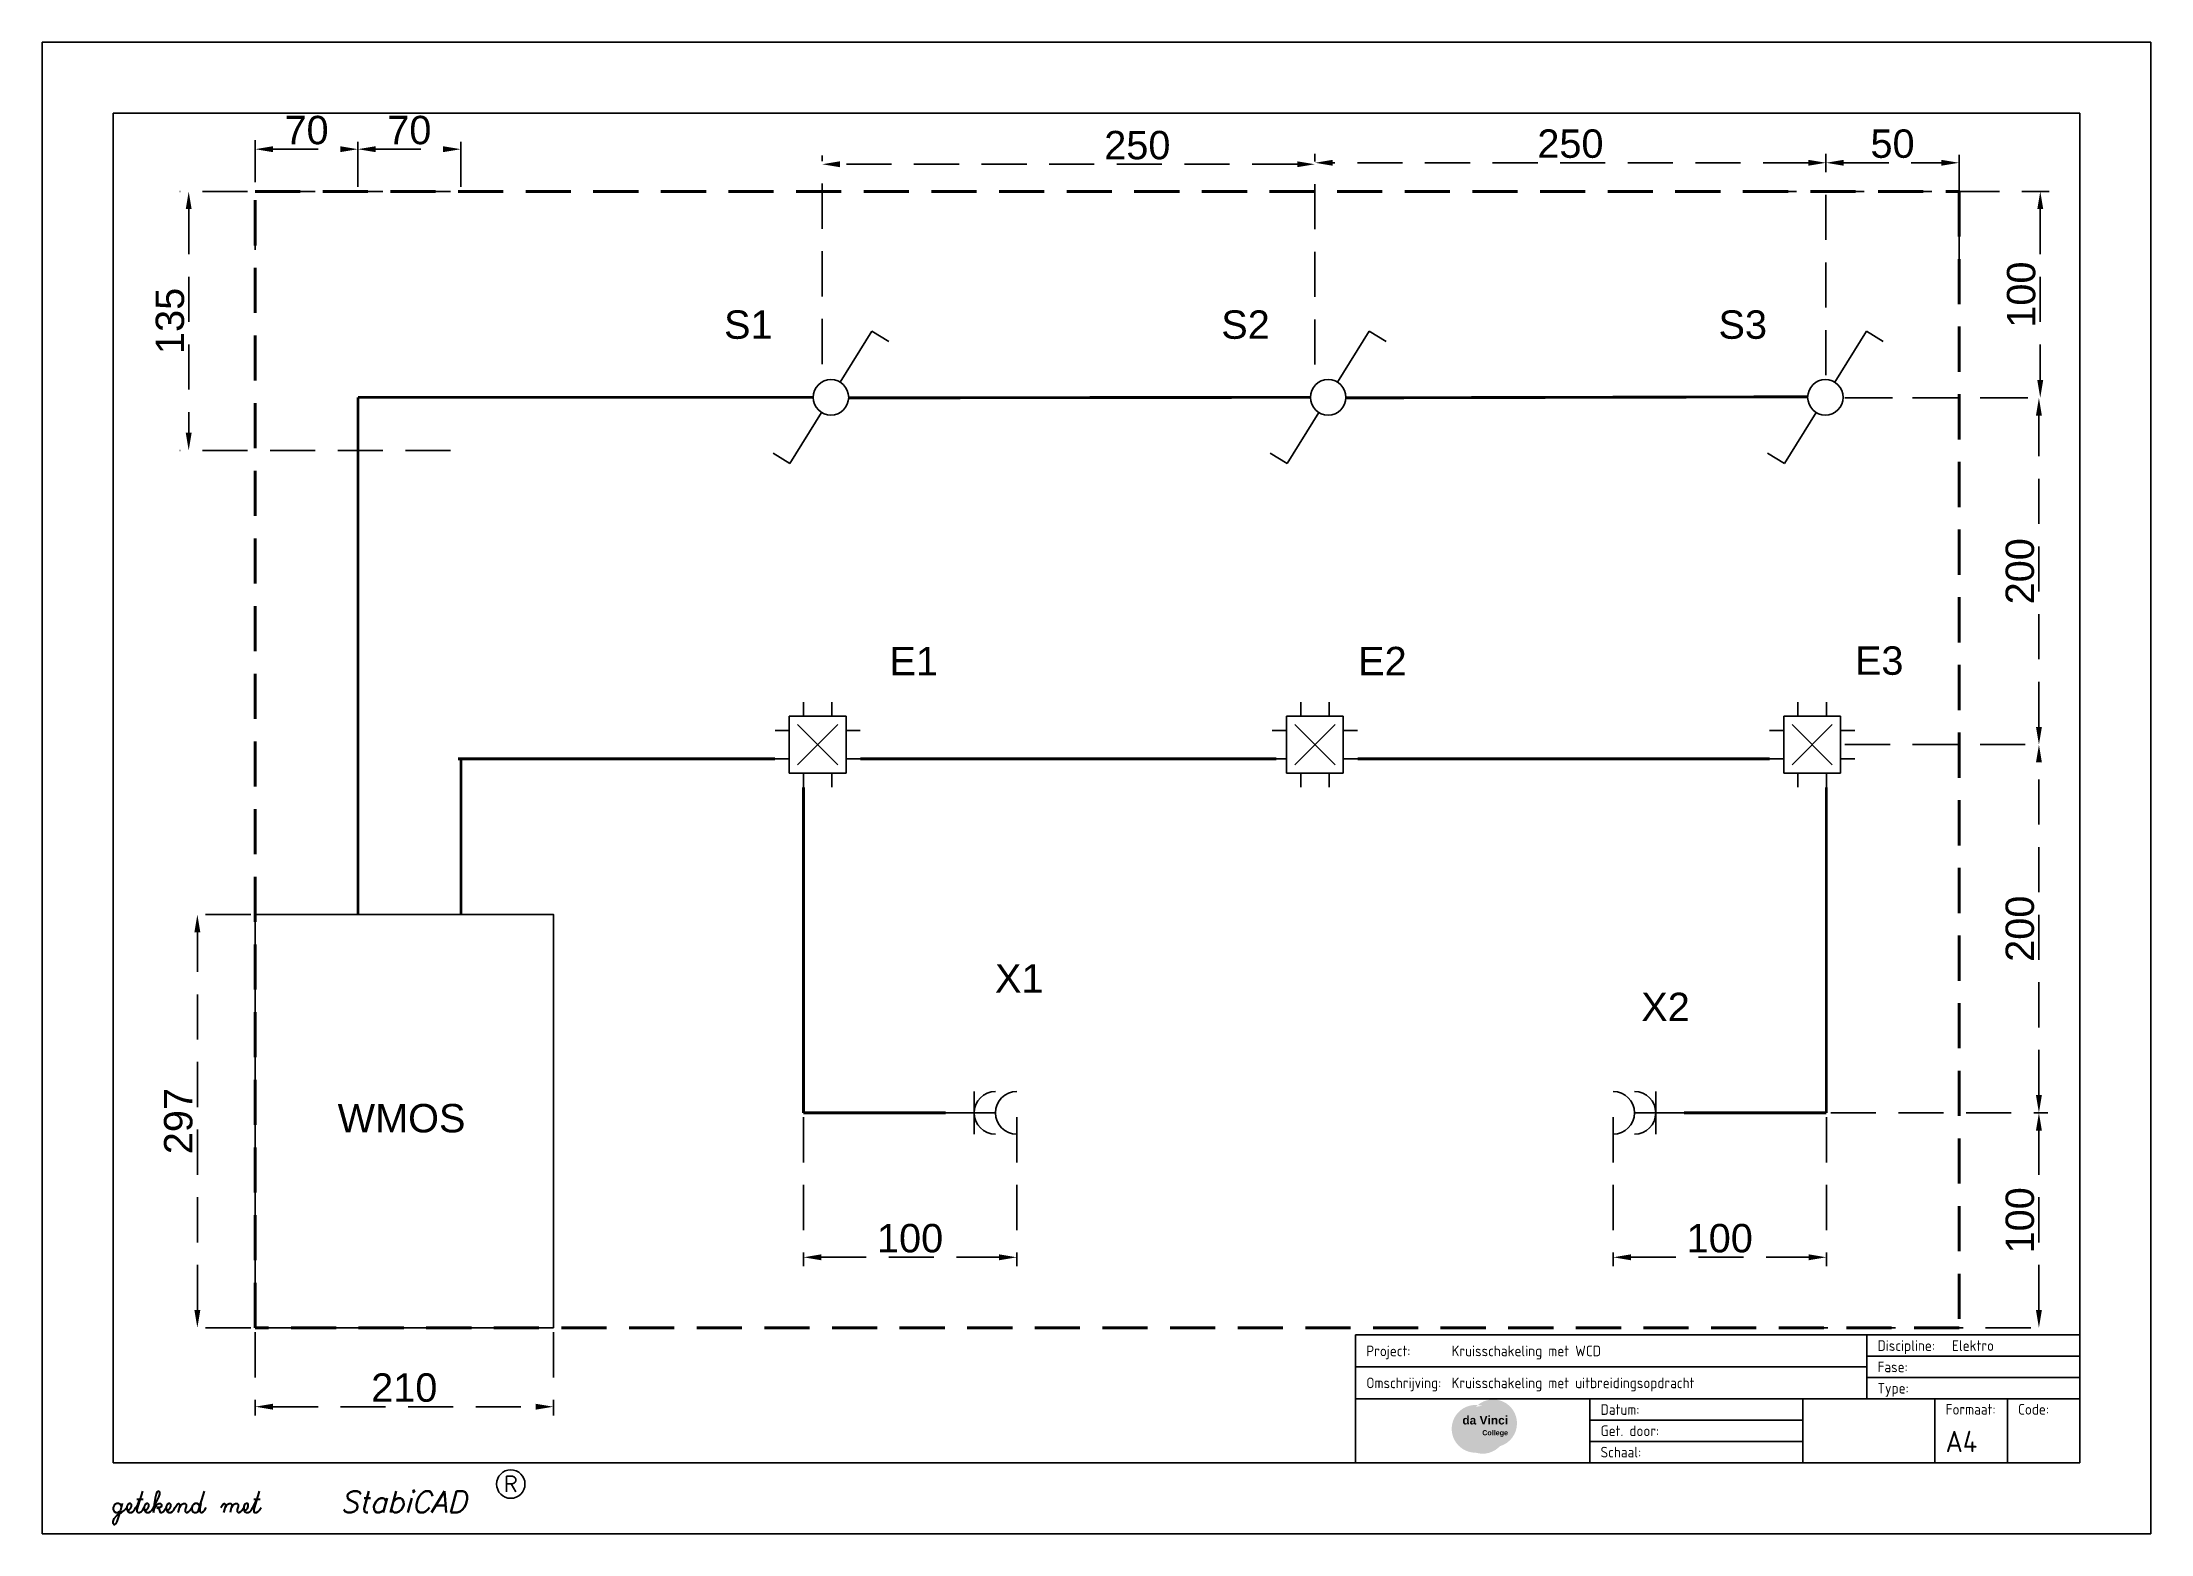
# Model space of a CAD drawing. Header units: millimetres. Extents: x 0 to 1485, y 80 to 1130.
import ezdxf
from ezdxf.enums import TextEntityAlignment as Align

# ---------------------------------------------------------------- set-up
doc = ezdxf.new("R2010")
doc.units = ezdxf.units.MM
doc.header["$LTSCALE"] = 5
doc.linetypes.add('HIDDEN', pattern=[9.524999999999999, 6.35, -3.175])
for name, color, linetype in [('00KAD025', 2, 'Continuous'), ('00KAD070', 5, 'Continuous'), ('BL$2----', 7, 'Continuous'), ('EL6132--', 3, 'Continuous'), ('EL6311--', 3, 'Continuous'), ('maatvoering', 1, 'Continuous')]:
    doc.layers.add(name, color=color, linetype=linetype)
doc.styles.add('ROMANS', font='romans', dxfattribs={"oblique": 15})
doc.styles.add('SCRIPTS', font='scripts')
doc.styles.add('STABICAD-018', font='ISOCP.SHX', dxfattribs={"height": 9})
doc.styles.add('STABICAD-025', font='ISOCP.SHX', dxfattribs={"height": 12.5})
doc.styles.add('STABICAD-050', font='ISOCP.SHX', dxfattribs={"height": 25})
doc.styles.get("Standard").update_dxf_attribs({"font": '', "height": 20})
doc.styles.get('Standard').set_extended_font_data('@Arial Unicode MS')
doc.dimstyles.new('ISO-25', dxfattribs={"dimtxt": 2.5, "dimasz": 2.5, "dimexe": 1.25, "dimexo": 0.625, "dimtad": 1, "dimtxsty": 'Standard', "dimcen": 2.5, "dimadec": 0, "dimazin": 0, "dimtfac": 1, "dimtmove": 0, "dimatfit": 3, "dimfxl": 1, "dimarcsym": 0})

# ---------------------------------------------------------------- blocks, each defined once
blk = doc.blocks.new('A4-LANDSCAPE')
at = {"layer": '00KAD025', "linetype": 'Continuous'}
for p, q in [((297, 210), (0, 210)), ((0, 210), (0, 0)), ((297, 0), (297, 210)), ((0, 0), (297, 0))]:
    blk.add_line(p, q, dxfattribs=at)
blk.add_circle((66, 7), 2, dxfattribs=at)
at = {"layer": '00KAD070', "linetype": 'Continuous'}
for p, q in [((287, 200), (10, 200)), ((10, 200), (10, 10)), ((287, 10), (287, 200)), ((10, 10), (287, 10))]:
    blk.add_line(p, q, dxfattribs=at)
at = {"layer": '00KAD025', "linetype": 'Continuous', "style": 'SCRIPTS'}
blk.add_text('getekend met', height=3, dxfattribs=at).set_placement((10, 3))
at = {"layer": '00KAD025', "linetype": 'Continuous', "style": 'ROMANS', "oblique": 15}
blk.add_text('StabiCAD', height=3, dxfattribs=at).set_placement((42, 3))
at = {"layer": '00KAD025', "linetype": 'Continuous', "style": 'ROMANS'}
blk.add_text('R', height=2.2, dxfattribs=at).set_placement((66, 7), align=Align.MIDDLE)
blk = doc.blocks.new('onderhoek DV')
at = {"true_color": 0x54abd9}
h = blk.add_hatch(color=143, dxfattribs=at)
h.dxf.hatch_style = 1
h.paths.add_polyline_path([(-151.3345811836739, 23.53971221290519, -0.04906995834158112), (-150.2576866518777, 23.33314708229553, -0.417155314469395), (-144.6015010388107, 17.73342894859591, -0.191277116446023), (-146.1269320965555, 13.89182929027532, 0.3318472664857578), (-142.1236830545405, 19.25936004269527, 0.6379964527459867)])
at = {"true_color": 0x139b48}
h = blk.add_hatch(color=114, dxfattribs=at)
h.dxf.hatch_style = 1
h.paths.add_polyline_path([(-151.7982519967958, 23.10095970101586, -0.02852107775384092), (-151.3345811836739, 23.53971221290519, 0.4412602016388024), (-157.4460010742352, 17.96311381463959, 0.4171553144693948), (-151.7898154611682, 12.36339568093998, -0.3322834365794787), (-155.8015010388107, 17.73342894859591, -0.3318472664857578)])
at = {"true_color": 0x52ad89}
h = blk.add_hatch(color=125, dxfattribs=at)
h.dxf.hatch_style = 1
h.paths.add_polyline_path([(-153.3236830545405, 19.25936004269527, -0.191277116446023), (-151.7982519967958, 23.10095970101587, 0.3318472664857578), (-155.8015010388107, 17.73342894859591, 0.3322834365794787), (-151.7898154611682, 12.36339568093998, 0.1744202919634585), (-148.2351029451017, 13.68276164442968, -0.3876744794075879)])
h.paths.add_polyline_path([(-151.7982519967958, 23.10095970101587, -0.02852107775384065), (-151.3345811836739, 23.53971221290519, 0.4412602016388024), (-157.4460010742352, 17.96311381463959, 0.4171553144693954), (-151.7898154611681, 12.36339568093998, -0.332283436579479), (-155.8015010388107, 17.73342894859591, -0.3318472664857581)])
at = {"true_color": 0x358d7d}
h = blk.add_hatch(color=137, dxfattribs=at)
h.dxf.hatch_style = 1
h.paths.add_polyline_path([(-150.2576866518777, 23.33314708229553, 0.0698917260391256), (-151.7982519967958, 23.10095970101587, 0.191277116446023), (-153.3236830545405, 19.25936004269527, 0.3876744794075879), (-148.2351029451017, 13.68276164442968, 0.2210038652080961), (-146.2460010742352, 17.96311381463959, 0.3322834365794787)])
at = {"true_color": 0x7aafdf}
h = blk.add_hatch(color=143, dxfattribs=at)
h.dxf.hatch_style = 1
h.paths.add_polyline_path([(-144.6015010388107, 17.73342894859591, 0.4171553144693948), (-150.2576866518777, 23.33314708229553, -0.3322834365794787), (-146.2460010742352, 17.96311381463959, -0.2210038652080961), (-148.2351029451017, 13.68276164442968, 0.09543787279217289), (-146.1269320965555, 13.89182929027532, 0.191277116446023)])
h.paths.add_polyline_path([(-146.1269320965555, 13.89182929027532, -0.09543787279217282), (-148.2351029451017, 13.68276164442968, -0.1744202919634582), (-151.7898154611682, 12.36339568093998, 0.282794910228772)])
at = {"color": 7, "linetype": 'Continuous'}
for p, q in [((-180, 40), (-10, 40)), ((-180, 40), (-180, 10)), ((-60.00000000000011, 40), (-60.00000000000011, 25)), ((-60.00000000000011, 35), (-10, 35)), ((-60.00000000000011, 30), (-10, 30)), ((-180, 25), (-10, 25)), ((-125, 25), (-125, 10)), ((-125.0000000000002, 20), (-75.00000000000011, 20)), ((-125.0000000000002, 15), (-75.00000000000011, 15))]:
    blk.add_line(p, q, dxfattribs=at)
for p, q in [((-60.00000000000011, 32.5), (-180, 32.5)), ((-75.00000000000011, 25), (-75.00000000000011, 10)), ((-44, 25), (-44, 10)), ((-27, 25), (-27, 10))]:
    blk.add_line(p, q)
at = {"linetype": 'Continuous', "style": 'STABICAD-025'}
for s, p in [('Project:', (-177.5, 36.25)), ('Discipline:', (-57.50000000000011, 37.5)), ('Omschrijving:', (-177.5, 28.75)), ('Fase:', (-57.50000000000011, 32.5)), ('Type:', (-57.50000000000011, 27.5)), ('Datum:', (-122.5000000000002, 22.5)), ('Formaat:', (-41.5, 22.54999999999998)), ('Code:', (-24.5, 22.54999999999998)), ('Get. door:', (-122.5000000000002, 17.5)), ('Schaal:', (-122.5000000000002, 12.5))]:
    blk.add_text(s, height=2.5, dxfattribs=at).set_placement(p, align=Align.MIDDLE_LEFT)
at = {"insert": (-154.9409913103014, 20.98866880339768), "char_height": 2, "attachment_point": 1}
blk.add_mtext_dynamic_manual_height_columns('{\\fArial|b1|i0|c0|p34;da Vinci\\P      \\H0.6x;College}', width=13.57060587369342, gutter_width=10, heights=[0], dxfattribs=at)
at = {"linetype": 'Continuous'}
for tag, height, style, p in [('PR_DESCRIPTION', 2.5, 'STABICAD-025', (-157.5, 36.25)), ('DW_DISCIPLINE', 2.5, 'STABICAD-025', (-40, 37.50000000000001)), ('DW_DESCRIPTION', 2.5, 'STABICAD-025', (-157.5, 28.75)), ('DW_PHASE', 2.5, 'STABICAD-025', (-40, 32.50000000000002)), ('DW_TYPE', 2.5, 'STABICAD-025', (-40, 27.50000000000002)), ('DW_PAPERSIZE', 5, 'STABICAD-050', (-41.5, 15)), ('MOD_CODE_', 5, 'STABICAD-050', (-24.5, 15)), ('DW_SCALE', 2.5, 'STABICAD-025', (-105.0000000000001, 12.50000000000002))]:
    blk.add_attdef(tag, text='', height=height, dxfattribs=dict(at, style=style)).set_placement(p, align=Align.MIDDLE_LEFT)
at = {"linetype": 'Continuous', "style": 'STABICAD-025'}
blk.add_attdef('DW_NAME', text='', height=2.5, dxfattribs=at).set_placement((-12.5, 3.75), align=Align.RIGHT)
blk = doc.blocks.new('1116A2')
at = {"color": 0, "linetype": 'Continuous'}
for p, q in [((-1, 2), (-1, 3)), ((1, 2), (1, 3)), ((-2, 2), (-2, -2)), ((2, 2), (-2, 2)), ((2, -2), (2, 2)), ((-2, 1), (-3, 1)), ((2, 1), (3, 1)), ((-3, -1), (-2, -1)), ((2, -1), (3, -1)), ((-2, -2), (2, -2)), ((-1, -2), (-1, -3)), ((1, -2), (1, -3))]:
    blk.add_line(p, q, dxfattribs=at)
at = {"color": 0, "linetype": 'Continuous', "style": 'STABICAD-018'}
blk.add_attdef('ARTICLECODE', text='', height=1.8, dxfattribs=at).set_placement((0, 0), align=Align.MIDDLE)
blk = doc.blocks.new('*D27')
at = {"layer": 'Defpoints', "color": 0, "linetype": 'HIDDEN', "transparency": 16777216}
for p in [(896.3253412524025, 1045.114969985108), (896.3253412524025, 899.9131436422114), (1256.200016690216, 892.4941083175587)]:
    blk.add_point(p, dxfattribs=at)
at = {"layer": 'maatvoering', "color": 0, "linetype": 'HIDDEN', "lineweight": -2, "transparency": 16777216}
for p, q in [((896.3253412524025, 903.0381436422114), (896.3253412524025, 1051.364969985108)), ((1243.700016690216, 1045.114969985108), (908.8253412524025, 1045.114969985108)), ((1256.200016690216, 895.6191083175587), (1256.200016690216, 1051.364969985108))]:
    blk.add_line(p, q, dxfattribs=at)
at = {"layer": 'maatvoering', "color": 0, "linetype": 'HIDDEN', "transparency": 16777216}
for points in [[(908.8253412524025, 1047.198303318442), (908.8253412524025, 1043.031636651775), (896.3253412524025, 1045.114969985108)], [(1243.700016690216, 1047.198303318442), (1243.700016690216, 1043.031636651775), (1256.200016690216, 1045.114969985108)]]:
    blk.add_solid(points, dxfattribs=at)
at = {"layer": 'maatvoering', "color": 0, "linetype": 'HIDDEN', "transparency": 16777216, "insert": (1076.262678971309, 1058.458251021943), "char_height": 20, "attachment_point": 5}
blk.add_mtext('250', dxfattribs=at)
blk = doc.blocks.new('*D28')
at = {"layer": 'Defpoints', "color": 0, "linetype": 'HIDDEN', "transparency": 16777216}
for p in [(222.3729686428105, 1054.676565022374), (222.3729686428105, 1025.000000000001), (149.9999999999999, 980.7528855445335)]:
    blk.add_point(p, dxfattribs=at)
at = {"layer": 'maatvoering', "color": 0, "linetype": 'HIDDEN', "lineweight": -2, "transparency": 16777216}
for p, q in [((149.9999999999999, 983.8778855445335), (149.9999999999999, 1060.926565022374)), ((162.4999999999999, 1054.676565022374), (209.8729686428105, 1054.676565022374)), ((222.3729686428105, 1028.125000000001), (222.3729686428105, 1060.926565022374))]:
    blk.add_line(p, q, dxfattribs=at)
at = {"layer": 'maatvoering', "color": 0, "linetype": 'HIDDEN', "transparency": 16777216}
for points in [[(162.4999999999999, 1056.759898355707), (162.4999999999999, 1052.59323168904), (149.9999999999999, 1054.676565022374)], [(209.8729686428105, 1056.759898355707), (209.8729686428105, 1052.59323168904), (222.3729686428105, 1054.676565022374)]]:
    blk.add_solid(points, dxfattribs=at)
at = {"layer": 'maatvoering', "color": 0, "linetype": 'HIDDEN', "transparency": 16777216, "insert": (186.1864843214052, 1068.019846059208), "char_height": 20, "attachment_point": 5}
blk.add_mtext('70', dxfattribs=at)
blk = doc.blocks.new('111406')
at = {"color": 0, "linetype": 'Continuous'}
for p, q in [((0.625, 3.332531754730553), (2.742413778650757, 7)), ((2.742413778650757, 7), (3.954849343948922, 6.299999999999955)), ((-0.625, 1.167468245269447), (-2.742413778650757, -2.5)), ((-2.742413778650757, -2.5), (-3.954849343948922, -1.799999999999955))]:
    blk.add_line(p, q, dxfattribs=at)
blk.add_circle((0, 2.25), 1.25, dxfattribs=at)
at = {"color": 0, "linetype": 'Continuous', "style": 'STABICAD-018'}
for tag, p in [('SWITCHCODE', (3.415989092705274, 9)), ('ARTICLECODE', (0, 0))]:
    blk.add_attdef(tag, text='', height=1.8, dxfattribs=at).set_placement(p, align=Align.MIDDLE)
blk = doc.blocks.new('111304J')
at = {"color": 0, "linetype": 'Continuous'}
for p, q in [((0, 1), (0, 4.5)), ((-1.5, 3), (1.5, 3))]:
    blk.add_line(p, q, dxfattribs=at)
for centre in [(0, 6), (0, 4.5)]:
    blk.add_arc(centre, 1.5, 180, 0, dxfattribs=at)
at = {"color": 0, "linetype": 'Continuous', "style": 'STABICAD-018'}
for tag, p in [('PANEL', (0, 11.5)), ('CIRCUIT', (0, 8.5)), ('SUBCIRCUIT', (4.5, 8.5)), ('SWITCHCODE', (3.5, 5.5)), ('ARTICLECODE', (0, 0))]:
    blk.add_attdef(tag, text='', height=1.8, dxfattribs=at).set_placement(p, align=Align.MIDDLE)
blk = doc.blocks.new('*D30')
at = {"layer": 'Defpoints', "color": 0, "linetype": 'HIDDEN', "transparency": 16777216}
for p in [(1350, 1045.114969985108), (1350, 968.2042368329857), (1256.200016690216, 892.4941083175587)]:
    blk.add_point(p, dxfattribs=at)
at = {"layer": 'maatvoering', "color": 0, "linetype": 'HIDDEN', "lineweight": -2, "transparency": 16777216}
for p, q in [((1256.200016690216, 895.6191083175587), (1256.200016690216, 1051.364969985108)), ((1268.700016690216, 1045.114969985108), (1337.5, 1045.114969985108)), ((1350, 971.3292368329857), (1350, 1051.364969985108))]:
    blk.add_line(p, q, dxfattribs=at)
at = {"layer": 'maatvoering', "color": 0, "linetype": 'HIDDEN', "transparency": 16777216}
for points in [[(1268.700016690216, 1047.198303318442), (1268.700016690216, 1043.031636651775), (1256.200016690216, 1045.114969985108)], [(1337.5, 1047.198303318442), (1337.5, 1043.031636651775), (1350, 1045.114969985108)]]:
    blk.add_solid(points, dxfattribs=at)
at = {"layer": 'maatvoering', "color": 0, "linetype": 'HIDDEN', "transparency": 16777216, "insert": (1303.100008345108, 1058.458251021943), "char_height": 20, "attachment_point": 5}
blk.add_mtext('50', dxfattribs=at)
blk = doc.blocks.new('*D36')
at = {"layer": 'Defpoints', "color": 0, "linetype": 'HIDDEN', "transparency": 16777216}
for p in [(1256.496636199459, 376.329109910795), (1406.200747091064, 376.329109910795), (1222.66026711206, 225.0000000000004)]:
    blk.add_point(p, dxfattribs=at)
at = {"layer": 'maatvoering', "color": 0, "linetype": 'HIDDEN', "lineweight": -2, "transparency": 16777216}
for p, q in [((1259.621636199459, 376.329109910795), (1412.450747091064, 376.329109910795)), ((1406.200747091064, 237.5000000000004), (1406.200747091064, 363.829109910795)), ((1225.78526711206, 225.0000000000004), (1412.450747091064, 225.0000000000004))]:
    blk.add_line(p, q, dxfattribs=at)
at = {"layer": 'maatvoering', "color": 0, "linetype": 'HIDDEN', "transparency": 16777216}
for points in [[(1404.117413757731, 363.829109910795), (1408.284080424397, 363.829109910795), (1406.200747091064, 376.329109910795)], [(1404.117413757731, 237.5000000000004), (1408.284080424397, 237.5000000000004), (1406.200747091064, 225.0000000000004)]]:
    blk.add_solid(points, dxfattribs=at)
at = {"layer": 'maatvoering', "color": 0, "linetype": 'HIDDEN', "transparency": 16777216, "insert": (1392.857466054229, 300.6645549553972), "char_height": 20, "attachment_point": 5, "rotation": 90}
blk.add_mtext('100', dxfattribs=at)
blk = doc.blocks.new('*D37')
at = {"layer": 'Defpoints', "color": 0, "linetype": 'HIDDEN', "transparency": 16777216}
for p in [(109.2824012595053, 516.0000000000007), (149.9999999999997, 516.0000000000007), (149.9999999999996, 225.0000000000007)]:
    blk.add_point(p, dxfattribs=at)
at = {"layer": 'maatvoering', "color": 0, "linetype": 'HIDDEN', "lineweight": -2, "transparency": 16777216}
for p, q in [((146.8749999999997, 516.0000000000007), (103.0324012595053, 516.0000000000007)), ((109.2824012595054, 237.5000000000007), (109.2824012595053, 503.5000000000007)), ((146.8749999999996, 225.0000000000007), (103.0324012595054, 225.0000000000007))]:
    blk.add_line(p, q, dxfattribs=at)
at = {"layer": 'maatvoering', "color": 0, "linetype": 'HIDDEN', "transparency": 16777216}
for points in [[(107.199067926172, 503.5000000000007), (111.3657345928387, 503.5000000000007), (109.2824012595053, 516.0000000000007)], [(107.1990679261721, 237.5000000000007), (111.3657345928387, 237.5000000000007), (109.2824012595054, 225.0000000000007)]]:
    blk.add_solid(points, dxfattribs=at)
at = {"layer": 'maatvoering', "color": 0, "linetype": 'HIDDEN', "transparency": 16777216, "insert": (95.93912022267054, 370.5000000000006), "char_height": 20, "attachment_point": 5, "rotation": 90}
blk.add_mtext('297', dxfattribs=at)
blk = doc.blocks.new('*D41')
at = {"layer": 'Defpoints', "color": 0, "linetype": 'HIDDEN', "transparency": 16777216}
for p in [(1200.595253591932, 1025), (1268.310383754964, 879.6162587471891), (1407.132543029953, 879.6162587471892), (536.1540463053461, 376.3291099107948), (686.3016923078101, 376.3291099107948), (686.3016923078101, 274.6436960316657)]:
    blk.add_point(p, dxfattribs=at)
at = {"layer": 'maatvoering', "color": 0, "linetype": 'HIDDEN', "lineweight": -2, "transparency": 16777216}
for p, q in [((1203.720253591932, 1025), (1413.382543029953, 1025)), ((1407.132543029953, 1012.500000000001), (1407.132543029953, 892.1162587471892)), ((1271.435383754964, 879.6162587471891), (1413.382543029953, 879.6162587471892)), ((536.1540463053461, 373.2041099107948), (536.1540463053461, 268.3936960316657)), ((686.3016923078101, 373.2041099107948), (686.3016923078101, 268.3936960316657)), ((548.6540463053461, 274.6436960316657), (673.8016923078101, 274.6436960316657))]:
    blk.add_line(p, q, dxfattribs=at)
at = {"layer": 'maatvoering', "color": 0, "linetype": 'HIDDEN', "transparency": 16777216}
for points in [[(1405.04920969662, 1012.500000000001), (1409.215876363286, 1012.500000000001), (1407.132543029953, 1025)], [(1405.04920969662, 892.1162587471892), (1409.215876363286, 892.1162587471892), (1407.132543029953, 879.6162587471892)], [(548.6540463053461, 276.7270293649991), (548.6540463053461, 272.5603626983324), (536.1540463053461, 274.6436960316657)], [(673.8016923078101, 276.7270293649991), (673.8016923078101, 272.5603626983324), (686.3016923078101, 274.6436960316657)]]:
    blk.add_solid(points, dxfattribs=at)
at = {"layer": 'maatvoering', "color": 0, "linetype": 'HIDDEN', "transparency": 16777216, "insert": (1393.789261993118, 952.3081293735942), "char_height": 20, "attachment_point": 5, "rotation": 90}
blk.add_mtext('100', dxfattribs=at)
at = {"layer": 'maatvoering', "color": 0, "linetype": 'HIDDEN', "transparency": 16777216, "insert": (611.2278693065781, 287.9869770685007), "char_height": 20, "attachment_point": 5}
blk.add_mtext('100', dxfattribs=at)
blk = doc.blocks.new('111502')
at = {"color": 0, "linetype": 'Continuous'}
for p, q in [((-1.000000000000014, 2), (-1.000000000000014, 3)), ((0.9999999999999858, 2), (0.9999999999999858, 3)), ((-2.000000000000014, 2), (-2.000000000000014, -2)), ((1.999999999999986, 2), (-2.000000000000014, 2)), ((1.999999999999986, -2), (1.999999999999986, 2)), ((-2.000000000000014, 1), (-3.000000000000014, 1)), ((-1.414213562373106, -1.414213562373106), (1.414213562373106, 1.414213562373106)), ((1.414213562373106, -1.414213562373106), (-1.414213562373106, 1.414213562373106)), ((1.999999999999986, 1), (2.999999999999986, 1)), ((-3.000000000000014, -1), (-2.000000000000014, -1)), ((1.999999999999986, -1), (2.999999999999986, -1)), ((-2.000000000000014, -2), (1.999999999999986, -2)), ((-1.000000000000014, -2), (-1.000000000000014, -3)), ((0.9999999999999858, -2), (0.9999999999999858, -3))]:
    blk.add_line(p, q, dxfattribs=at)
at = {"color": 0, "linetype": 'Continuous', "style": 'STABICAD-018'}
for tag, p in [('PANEL', (0, 6.867340786582473)), ('CIRCUIT', (0, 3.867340786582474)), ('SUBCIRCUIT', (4.5, 3.867340786582474)), ('ARTICLECODE', (0, 0)), ('SWITCHCODE', (5.852188317390058, -1))]:
    blk.add_attdef(tag, text='', height=1.8, dxfattribs=at).set_placement(p, align=Align.MIDDLE)
at = {"color": 0, "linetype": 'Continuous', "style": 'STABICAD-018', "flags": 1}
blk.add_attdef('POWERCODE', text='', height=1.8, dxfattribs=at).set_placement((13, 3.867340786582474), align=Align.MIDDLE)
blk = doc.blocks.new('*D38')
at = {"layer": 'Defpoints', "color": 0, "linetype": 'HIDDEN', "transparency": 16777216}
for p in [(549.3044133699856, 1044.073303318442), (549.3044133699856, 900.3338082836191), (896.3253412524025, 899.9131436422114)]:
    blk.add_point(p, dxfattribs=at)
at = {"layer": 'maatvoering', "color": 0, "linetype": 'HIDDEN', "lineweight": -2, "transparency": 16777216}
for p, q in [((549.3044133699856, 903.4588082836191), (549.3044133699856, 1050.323303318442)), ((883.8253412524025, 1044.073303318442), (561.8044133699856, 1044.073303318442)), ((896.3253412524025, 903.0381436422114), (896.3253412524025, 1050.323303318442))]:
    blk.add_line(p, q, dxfattribs=at)
at = {"layer": 'maatvoering', "color": 0, "linetype": 'HIDDEN', "transparency": 16777216}
for points in [[(561.8044133699856, 1046.156636651775), (561.8044133699856, 1041.989969985109), (549.3044133699856, 1044.073303318442)], [(883.8253412524025, 1046.156636651775), (883.8253412524025, 1041.989969985109), (896.3253412524025, 1044.073303318442)]]:
    blk.add_solid(points, dxfattribs=at)
at = {"layer": 'maatvoering', "color": 0, "linetype": 'HIDDEN', "transparency": 16777216, "insert": (771.2584272987378, 1057.416584355277), "char_height": 20, "attachment_point": 5}
blk.add_mtext('250', dxfattribs=at)
blk = doc.blocks.new('*D39')
at = {"layer": 'Defpoints', "color": 0, "linetype": 'HIDDEN', "transparency": 16777216}
for p in [(1266.49663619946, 635.5259406499547), (1406.200747091067, 635.5259406499548), (1256.496636199459, 376.329109910795)]:
    blk.add_point(p, dxfattribs=at)
at = {"layer": 'maatvoering', "color": 0, "linetype": 'HIDDEN', "lineweight": -2, "transparency": 16777216}
for p, q in [((1269.62163619946, 635.5259406499547), (1412.450747091067, 635.5259406499548)), ((1406.200747091067, 388.829109910795), (1406.200747091067, 623.0259406499548)), ((1259.621636199459, 376.329109910795), (1412.450747091067, 376.329109910795))]:
    blk.add_line(p, q, dxfattribs=at)
at = {"layer": 'maatvoering', "color": 0, "linetype": 'HIDDEN', "transparency": 16777216}
for points in [[(1404.117413757734, 623.0259406499548), (1408.2840804244, 623.0259406499548), (1406.200747091067, 635.5259406499548)], [(1404.117413757734, 388.829109910795), (1408.284080424401, 388.8291099107951), (1406.200747091067, 376.329109910795)]]:
    blk.add_solid(points, dxfattribs=at)
at = {"layer": 'maatvoering', "color": 0, "linetype": 'HIDDEN', "transparency": 16777216, "insert": (1392.857466054232, 505.9275252803744), "char_height": 20, "attachment_point": 5, "rotation": 90}
blk.add_mtext('200', dxfattribs=at)
blk = doc.blocks.new('*D40')
at = {"layer": 'Defpoints', "color": 0, "linetype": 'HIDDEN', "transparency": 16777216}
for p in [(290.6890216273351, 1025.000000000001), (1266.49663619946, 879.6162587471896), (1406.200747091068, 879.6162587471897), (103.1874530600256, 842.6093863565825), (290.689021627335, 842.6093863565826), (1266.49663619946, 635.5259406499547)]:
    blk.add_point(p, dxfattribs=at)
at = {"layer": 'maatvoering', "color": 0, "linetype": 'HIDDEN', "lineweight": -2, "transparency": 16777216}
for p, q in [((287.5640216273351, 1025.000000000001), (96.9374530600256, 1025.000000000001)), ((103.1874530600256, 1012.500000000001), (103.1874530600256, 855.1093863565825)), ((1269.62163619946, 879.6162587471896), (1412.450747091068, 879.6162587471897)), ((1406.200747091068, 648.0259406499548), (1406.200747091068, 867.1162587471897)), ((287.564021627335, 842.6093863565826), (96.93745306002565, 842.6093863565825)), ((1269.62163619946, 635.5259406499547), (1412.450747091068, 635.5259406499548))]:
    blk.add_line(p, q, dxfattribs=at)
at = {"layer": 'maatvoering', "color": 0, "linetype": 'HIDDEN', "transparency": 16777216}
for points in [[(101.1041197266923, 1012.500000000001), (105.2707863933589, 1012.500000000001), (103.1874530600256, 1025.000000000001)], [(1404.117413757735, 867.1162587471897), (1408.284080424402, 867.1162587471897), (1406.200747091068, 879.6162587471897)], [(101.1041197266923, 855.1093863565825), (105.270786393359, 855.1093863565825), (103.1874530600256, 842.6093863565825)], [(1404.117413757735, 648.0259406499548), (1408.284080424402, 648.0259406499548), (1406.200747091068, 635.5259406499548)]]:
    blk.add_solid(points, dxfattribs=at)
at = {"layer": 'maatvoering', "color": 0, "linetype": 'HIDDEN', "transparency": 16777216, "char_height": 20, "attachment_point": 5, "rotation": 90}
for s, insert in [('135', (90.06245306002586, 933.8046931782915)), ('200', (1392.857466054233, 757.5710996985716))]:
    blk.add_mtext(s, dxfattribs=dict(at, insert=insert))
blk = doc.blocks.new('*D42')
at = {"layer": 'Defpoints', "color": 0, "linetype": 'HIDDEN', "transparency": 16777216}
for p in [(1106.348990196995, 376.3291099107937), (1256.496636199459, 376.3291099107937), (1256.496636199459, 274.6436960316646)]:
    blk.add_point(p, dxfattribs=at)
at = {"layer": 'maatvoering', "color": 0, "linetype": 'HIDDEN', "lineweight": -2, "transparency": 16777216}
for p, q in [((1106.348990196995, 373.2041099107937), (1106.348990196995, 268.3936960316646)), ((1256.496636199459, 373.2041099107937), (1256.496636199459, 268.3936960316646)), ((1118.848990196995, 274.6436960316646), (1243.996636199459, 274.6436960316646))]:
    blk.add_line(p, q, dxfattribs=at)
at = {"layer": 'maatvoering', "color": 0, "linetype": 'HIDDEN', "transparency": 16777216}
for points in [[(1118.848990196995, 276.7270293649979), (1118.848990196995, 272.5603626983313), (1106.348990196995, 274.6436960316646)], [(1243.996636199459, 276.7270293649979), (1243.996636199459, 272.5603626983313), (1256.496636199459, 274.6436960316646)]]:
    blk.add_solid(points, dxfattribs=at)
at = {"layer": 'maatvoering', "color": 0, "linetype": 'HIDDEN', "transparency": 16777216, "insert": (1181.422813198227, 287.9869770684995), "char_height": 20, "attachment_point": 5}
blk.add_mtext('100', dxfattribs=at)
blk = doc.blocks.new('*D43')
at = {"layer": 'Defpoints', "color": 0, "linetype": 'HIDDEN', "transparency": 16777216}
for p in [(149.9999999999995, 225.0000000000005), (359.9999999999995, 225.0000000000005), (359.9999999999995, 169.4697930604359)]:
    blk.add_point(p, dxfattribs=at)
at = {"layer": 'maatvoering', "color": 0, "linetype": 'HIDDEN', "lineweight": -2, "transparency": 16777216}
for p, q in [((149.9999999999995, 221.8750000000005), (149.9999999999995, 163.2197930604359)), ((359.9999999999995, 221.8750000000005), (359.9999999999995, 163.2197930604359)), ((162.4999999999995, 169.4697930604359), (347.4999999999995, 169.4697930604359))]:
    blk.add_line(p, q, dxfattribs=at)
at = {"layer": 'maatvoering', "color": 0, "linetype": 'HIDDEN', "transparency": 16777216}
for points in [[(162.4999999999995, 171.5531263937692), (162.4999999999995, 167.3864597271026), (149.9999999999995, 169.4697930604359)], [(347.4999999999995, 171.5531263937692), (347.4999999999995, 167.3864597271026), (359.9999999999995, 169.4697930604359)]]:
    blk.add_solid(points, dxfattribs=at)
at = {"layer": 'maatvoering', "color": 0, "linetype": 'HIDDEN', "transparency": 16777216, "insert": (254.9999999999995, 182.8130740972708), "char_height": 20, "attachment_point": 5}
blk.add_mtext('210', dxfattribs=at)
blk = doc.blocks.new('*D44')
at = {"layer": 'Defpoints', "color": 0, "linetype": 'HIDDEN', "transparency": 16777216}
for p in [(294.7459372856212, 1054.676565022374), (222.3729686428105, 1025.000000000001), (294.7459372856212, 1025.000000000001)]:
    blk.add_point(p, dxfattribs=at)
at = {"layer": 'maatvoering', "color": 0, "linetype": 'HIDDEN', "lineweight": -2, "transparency": 16777216}
for p, q in [((222.3729686428105, 1028.125000000001), (222.3729686428105, 1060.926565022374)), ((234.8729686428105, 1054.676565022374), (282.2459372856212, 1054.676565022374)), ((294.7459372856212, 1028.125000000001), (294.7459372856212, 1060.926565022374))]:
    blk.add_line(p, q, dxfattribs=at)
at = {"layer": 'maatvoering', "color": 0, "linetype": 'HIDDEN', "transparency": 16777216}
for points in [[(234.8729686428105, 1056.759898355707), (234.8729686428105, 1052.59323168904), (222.3729686428105, 1054.676565022374)], [(282.2459372856212, 1056.759898355707), (282.2459372856212, 1052.59323168904), (294.7459372856212, 1054.676565022374)]]:
    blk.add_solid(points, dxfattribs=at)
at = {"layer": 'maatvoering', "color": 0, "linetype": 'HIDDEN', "transparency": 16777216, "insert": (258.5594529642158, 1068.019846059208), "char_height": 20, "attachment_point": 5}
blk.add_mtext('70', dxfattribs=at)

msp = doc.modelspace()

# ---------------------------------------------------------------- linework, layer by layer
at = {"color": 1, "linetype": 'HIDDEN', "lineweight": 40}
for p, q in [((149.9999999999995, 225.0000000000005), (149.9999999999999, 1025)), ((149.9999999999999, 1025), (1350, 1025)), ((1350, 1025), (1350, 225.0000000000002)), ((1350, 225.0000000000002), (149.9999999999995, 225.0000000000005))]:
    msp.add_line(p, q, dxfattribs=at)
at = {"layer": 'maatvoering', "color": 0, "const_width": 2}
for points in [[(222.3729686428105, 880.0158483981086), (542.9736955901644, 880.0158483981089)], [(222.3729686428105, 880.0158483981086), (222.3729686428109, 516.0000000000005)], [(567.9677938608502, 879.6162587471887), (893.144990537221, 880.0158483981089)], [(918.1390888079068, 879.6162587471887), (1243.322167119846, 880.3837412528113)], [(516.1540463053459, 625.5259406499545), (292.9219135569983, 625.5259406499545)], [(294.9446921185981, 625.5259406499545), (294.9446921185981, 516.0000000000005)], [(576.1540463053459, 625.5259406499545), (789.9999999999998, 625.5259406499545)], [(789.9999999999998, 625.5259406499545), (869.2253412524025, 625.5259406499545)], [(926.3253412524025, 625.5259406499545), (1216.496636199459, 625.5259406499545)], [(536.1540463053457, 605.5259406499545), (536.1540463053461, 376.3291099107948)], [(1256.496636199459, 605.5259406499545), (1256.496636199459, 376.3291099107948)], [(536.1540463053461, 376.3291099107948), (636.3016923078101, 376.3291099107948)], [(1256.496636199459, 376.3291099107948), (1156.348990196995, 376.3291099107948)]]:
    msp.add_lwpolyline(points, dxfattribs=at)
at = {"layer": 'maatvoering', "color": 6}
msp.add_lwpolyline([(149.9999999999995, 225.0000000000005), (359.9999999999995, 225.0000000000005), (359.9999999999995, 516.0000000000005), (149.9999999999995, 516.0000000000005)], close=True, dxfattribs=at)

# ---------------------------------------------------------------- block references
at = {"xscale": 3, "yscale": 3, "zscale": 3}
msp.add_blockref('onderhoek DV', (1465, 100), dxfattribs=at).add_auto_attribs({'PR_DESCRIPTION': 'Kruisschakeling met WCD', 'DW_DESCRIPTION': 'Kruisschakeling met uitbreidingsopdracht', 'DW_DISCIPLINE': 'Elektro', 'DW_PAPERSIZE': 'A4'})
at = {"layer": 'BL$2----', "xscale": 5, "yscale": 5, "zscale": 5}
msp.add_blockref('A4-LANDSCAPE', (0, 80), dxfattribs=at)
at = {"layer": 'EL6132--', "linetype": 'Continuous', "xscale": 10, "yscale": 10, "zscale": 2}
msp.add_blockref('1116A2', (1246.496636199459, 635.5259406499545), dxfattribs=at)
at = {"layer": 'EL6311--', "linetype": 'Continuous', "yscale": 10, "zscale": 10}
for name, p, xscale, rotation in [('111406', (556.1644197983519, 902.4893949716057), 10, 178.2407832611853), ('111406', (906.3357147454085, 902.4893949716057), 10, 178.2407832611853), ('111406', (1256.507009692465, 902.4893949716057), 10, 178.2407832611853), ('111304J', (626.3016923078101, 376.3291099107948), -10, 270), ('111304J', (1166.348990196995, 376.3291099107948), 10, 89.99999999999999)]:
    msp.add_blockref(name, p, dxfattribs=dict(at, xscale=xscale, rotation=rotation))
at = {"layer": 'EL6311--', "linetype": 'Continuous', "xscale": 10, "yscale": 10, "zscale": 10}
for p in [(546.154046305346, 635.5259406499545), (896.3253412524026, 635.5259406499545), (1246.496636199459, 635.5259406499545)]:
    msp.add_blockref('111502', p, dxfattribs=at)

# ---------------------------------------------------------------- texts
at = {"char_height": 20, "attachment_point": 1}
for s, insert in [('S1', (480.1958643114972, 941.2102723694646)), ('S2', (830.3671592585538, 941.2102723694646)), ('S3', (1180.53845420561, 941.2102723694647)), ('E1', (596.7150733978647, 704.3523167594352)), ('E2', (926.790870391306, 704.3523167594351)), ('E3', (1276.621101218308, 704.6933808794896)), ('X1', (670.9962739317148, 480.9846470867346)), ('X2', (1126.139069774515, 460.8891491331194)), ('WMOS', (208.0832652595914, 382.5762330043933))]:
    msp.add_mtext_dynamic_manual_height_columns(s, width=85.63823771391979, gutter_width=100, heights=[0], dxfattribs=dict(at, insert=insert))

# ---------------------------------------------------------------- dimensions: what is measured, and where the dimension line sits
at = {"layer": 'maatvoering', "linetype": 'HIDDEN'}
for base, p1, p2, text, picture, middle in [((222.3729686428105, 1054.676565022374), (149.9999999999999, 980.7528855445335), (222.3729686428105, 1025.000000000001), '70', '*D28', (186.1864843214052, 1068.019846059208)), ((294.7459372856212, 1054.676565022374), (222.3729686428105, 1025.000000000001), (294.7459372856212, 1025.000000000001), '70', '*D44', (258.5594529642158, 1068.019846059208)), ((896.3253412524025, 1045.114969985108), (1256.200016690216, 892.4941083175587), (896.3253412524025, 899.9131436422114), '250', '*D27', (1076.262678971309, 1058.458251021943)), ((1350, 1045.114969985108), (1256.200016690216, 892.4941083175587), (1350, 968.2042368329857), '50', '*D30', (1303.100008345108, 1058.458251021943)), ((686.3016923078101, 274.6436960316657), (536.1540463053461, 376.3291099107948), (686.3016923078101, 376.3291099107948), '100', '*D41', (611.2278693065781, 287.9869770685007)), ((1256.496636199459, 274.6436960316646), (1106.348990196995, 376.3291099107937), (1256.496636199459, 376.3291099107937), '100', '*D42', (1181.422813198227, 287.9869770684995)), ((359.9999999999995, 169.4697930604359), (149.9999999999995, 225.0000000000005), (359.9999999999995, 225.0000000000005), '210', '*D43', (254.9999999999995, 182.8130740972708))]:
    dim = msp.add_linear_dim(base=base, p1=p1, p2=p2, text=text, dimstyle='ISO-25', override={"dimscale": 5}, dxfattribs=at)
    dim.commit()
    dim.dimension.update_dxf_attribs({"geometry": picture, "text_midpoint": middle})
dim = msp.add_linear_dim(base=(549.3044133699856, 1044.073303318442), p1=(896.3253412524025, 899.9131436422114), p2=(549.3044133699856, 900.3338082836191), text='250', dimstyle='ISO-25', override={"dimscale": 5}, dxfattribs=at)
dim.commit()
dim.dimension.update_dxf_attribs({"geometry": '*D38', "text_midpoint": (771.2584272987378, 1044.073303318442), "dimtype": 160})
for base, p1, p2, text, picture, middle in [((1406.200747091068, 879.6162587471897), (1266.496636199459, 635.5259406499545), (1266.496636199459, 879.6162587471891), '200', '*D40', (1392.857466054233, 757.5710996985716)), ((1407.132543029953, 879.6162587471892), (1200.595253591931, 1025), (1268.310383754964, 879.6162587471887), '100', '*D41', (1393.789261993118, 952.3081293735942)), ((1406.200747091067, 635.5259406499548), (1256.496636199459, 376.3291099107948), (1266.496636199459, 635.5259406499545), '200', '*D39', (1392.857466054232, 505.9275252803744)), ((109.2824012595053, 516.0000000000007), (149.9999999999995, 225.0000000000006), (149.9999999999997, 516.0000000000005), '297', '*D37', (95.93912022267054, 370.5000000000006)), ((1406.200747091064, 376.329109910795), (1222.66026711206, 225.0000000000003), (1256.496636199459, 376.3291099107948), '100', '*D36', (1392.857466054229, 300.6645549553972))]:
    dim = msp.add_linear_dim(base=base, p1=p1, p2=p2, angle=90, text=text, dimstyle='ISO-25', override={"dimscale": 5}, dxfattribs=at)
    dim.commit()
    dim.dimension.update_dxf_attribs({"geometry": picture, "text_midpoint": middle})

doc.saveas('drawing.dxf')
